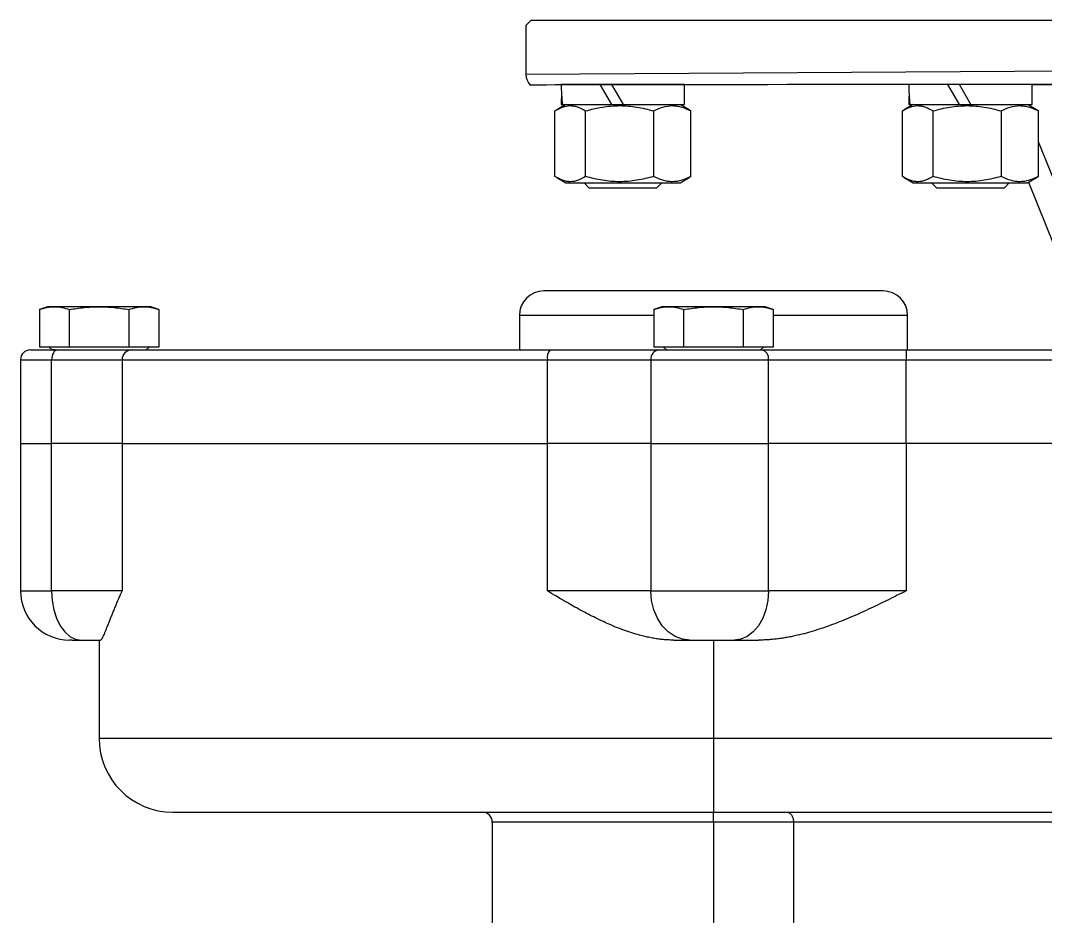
# Model space of a CAD drawing. Header units: millimetres. Extents: x 1756 to 4801, y 514 to 2668.
# Drawn here: x 3778.5 to 3987, y 1885.1 to 2067.4 of the extents above; entities that cross this region are included whole.
import ezdxf

# ---------------------------------------------------------------- set-up
doc = ezdxf.new("R2010")
doc.units = ezdxf.units.MM

msp = doc.modelspace()

# ---------------------------------------------------------------- linework, layer by layer
at = {"color": 7, "linetype": 'Continuous', "lineweight": 25}
for p, q in [((3882.314, 2067.354), (3881.314, 2066.354)), ((4191.911, 2067.354), (3882.314, 2067.354)), ((3881.314, 2066.354), (3881.314, 2056.354)), ((4034.478, 2057.354), (3881.314, 2056.354)), ((3913.606, 2054.354), (3888.506, 2054.354)), ((3896.377, 2054.354), (3898.744, 2050.254)), ((3901.169, 2050.254), (3898.802, 2054.354)), ((3913.606, 2050.254), (3913.606, 2054.354)), ((3984.309, 2054.354), (3959.209, 2054.354)), ((3967.08, 2054.354), (3969.447, 2050.254)), ((3971.872, 2050.254), (3969.504, 2054.354)), ((3984.309, 2050.254), (3984.309, 2054.354)), ((3889.431, 2050.254), (3887.599, 2049.196)), ((3888.506, 2050.254), (3888.731, 2050.254)), ((3888.731, 2050.254), (3913.606, 2050.254)), ((3914.513, 2049.196), (3912.681, 2050.254)), ((3960.134, 2050.254), (3958.302, 2049.196)), ((3959.209, 2050.254), (3959.434, 2050.254)), ((3959.434, 2050.254), (3984.309, 2050.254)), ((3985.216, 2049.196), (3983.384, 2050.254)), ((3887.222, 2035.642), (3887.222, 2048.965)), ((3893.457, 2035.642), (3893.457, 2048.965)), ((3907.291, 2048.965), (3907.291, 2035.642)), ((3914.89, 2048.965), (3914.494, 2049.163)), ((3914.89, 2035.642), (3914.89, 2048.965)), ((3957.925, 2035.642), (3957.925, 2048.965)), ((3964.16, 2035.642), (3964.16, 2048.965)), ((3977.994, 2048.965), (3977.994, 2035.642)), ((3985.593, 2048.965), (3985.197, 2049.163)), ((3985.593, 2035.642), (3985.593, 2048.965)), ((3995.873, 2017.354), (3985.593, 2042.712)), ((3914.493, 2035.437), (3914.89, 2035.642)), ((3985.196, 2035.437), (3985.593, 2035.642)), ((3887.603, 2035.409), (3889.431, 2034.354)), ((3889.431, 2034.354), (3901.056, 2034.354)), ((3893.139, 2034.354), (3894.139, 2033.354)), ((3901.056, 2034.354), (3912.681, 2034.354)), ((3907.974, 2033.354), (3908.974, 2034.354)), ((3912.681, 2034.354), (3914.509, 2035.409)), ((3958.306, 2035.409), (3960.134, 2034.354)), ((3960.134, 2034.354), (3971.759, 2034.354)), ((3963.841, 2034.354), (3964.841, 2033.354)), ((3971.759, 2034.354), (3983.384, 2034.354)), ((3978.676, 2033.354), (3979.676, 2034.354)), ((3983.384, 2034.354), (3985.212, 2035.409)), ((3983.548, 2034.448), (3990.478, 2017.354)), ((3894.139, 2033.354), (3901.056, 2033.354)), ((3901.056, 2033.354), (3907.974, 2033.354)), ((3964.841, 2033.354), (3971.759, 2033.354)), ((3971.759, 2033.354), (3978.676, 2033.354)), ((3783.978, 2009.154), (3782.354, 2008.563)), ((3782.354, 2008.563), (3782.354, 2000.954)), ((3785.385, 2009.154), (3783.978, 2009.154)), ((3794.478, 2009.154), (3785.385, 2009.154)), ((3788.416, 2000.954), (3788.416, 2008.563)), ((3803.571, 2009.154), (3794.478, 2009.154)), ((3800.54, 2008.563), (3800.54, 2000.954)), ((3804.978, 2009.154), (3803.571, 2009.154)), ((3806.602, 2008.563), (3804.978, 2009.154)), ((3806.602, 2008.563), (3806.602, 2000.954)), ((3908.978, 2009.154), (3907.354, 2008.563)), ((3907.354, 2008.563), (3907.354, 2000.954)), ((3910.385, 2009.154), (3908.978, 2009.154)), ((3919.478, 2009.154), (3910.385, 2009.154)), ((3913.416, 2000.954), (3913.416, 2008.563)), ((3928.571, 2009.154), (3919.478, 2009.154)), ((3925.54, 2008.563), (3925.54, 2000.954)), ((3929.978, 2009.154), (3928.571, 2009.154)), ((3931.602, 2008.563), (3929.978, 2009.154)), ((3931.602, 2008.563), (3931.602, 2000.954)), ((3879.978, 2007.354), (3879.978, 2000.354)), ((3907.354, 2007.354), (3879.978, 2007.354)), ((3958.978, 2007.354), (3931.602, 2007.354)), ((3958.978, 2000.354), (3958.978, 2007.354)), ((3788.416, 2000.954), (3782.354, 2000.954)), ((3784.303, 2000.954), (3784.903, 2000.354)), ((3785.509, 2000.354), (3784.903, 2000.354)), ((3800.54, 2000.954), (3788.416, 2000.954)), ((3806.602, 2000.954), (3800.54, 2000.954)), ((3804.053, 2000.354), (3804.653, 2000.954)), ((3913.416, 2000.954), (3907.354, 2000.954)), ((3909.303, 2000.954), (3909.903, 2000.354)), ((3925.54, 2000.954), (3913.416, 2000.954)), ((3931.602, 2000.954), (3925.54, 2000.954)), ((3929.053, 2000.354), (3929.653, 2000.954)), ((3958.67, 2000.354), (3958.67, 1998.354)), ((3958.67, 2000.354), (3995.286, 2000.354)), ((3778.478, 1998.354), (3778.478, 1981.354)), ((3778.478, 1998.354), (3784.805, 1998.354)), ((3784.805, 1998.354), (3799.132, 1998.354)), ((3784.805, 1981.354), (3784.805, 1998.354)), ((3799.132, 1998.354), (3885.685, 1998.354)), ((3799.132, 1998.354), (3799.132, 1981.354)), ((3885.685, 1998.354), (3906.733, 1998.354)), ((3885.685, 1981.354), (3885.685, 1998.354)), ((3906.733, 1998.354), (3930.676, 1998.354)), ((3906.733, 1998.354), (3906.733, 1981.354)), ((3930.676, 1981.354), (3930.676, 1998.354)), ((3930.676, 1998.354), (3958.67, 1998.354)), ((3958.67, 1981.354), (3958.67, 1998.354)), ((3958.67, 1998.354), (3995.286, 1998.354)), ((3778.478, 1981.354), (3778.478, 1951.354)), ((3778.478, 1981.354), (3784.805, 1981.354)), ((3799.132, 1981.354), (3784.805, 1981.354)), ((3784.805, 1951.354), (3784.805, 1981.354)), ((3799.132, 1981.354), (3885.685, 1981.354)), ((3799.132, 1981.354), (3799.132, 1951.354)), ((3906.733, 1981.354), (3885.685, 1981.354)), ((3885.685, 1951.354), (3885.685, 1981.354)), ((3906.733, 1981.354), (3930.676, 1981.354)), ((3906.733, 1981.354), (3906.733, 1951.354)), ((3958.67, 1981.354), (3930.676, 1981.354)), ((3930.676, 1951.354), (3930.676, 1981.354)), ((3995.286, 1981.354), (3958.67, 1981.354)), ((3958.67, 1981.354), (3958.67, 1951.354)), ((3778.478, 1951.354), (3784.805, 1951.354)), ((3799.132, 1951.354), (3784.805, 1951.354)), ((3906.733, 1951.354), (3885.685, 1951.354)), ((3906.733, 1951.354), (3930.676, 1951.354)), ((3958.67, 1951.354), (3930.676, 1951.354)), ((3794.478, 1941.354), (3794.478, 1921.354)), ((3919.478, 1941.354), (3919.478, 1921.354)), ((3919.478, 1921.354), (3794.478, 1921.354)), ((4034.478, 1921.354), (3919.478, 1921.354)), ((3919.478, 1921.354), (3919.478, 1906.354)), ((3919.478, 1906.354), (4023.978, 1906.354)), ((3919.478, 1904.354), (3919.478, 1906.354)), ((3874.478, 1904.354), (3874.478, 1822.354)), ((3919.478, 1904.354), (3874.478, 1904.354)), ((3935.75, 1904.354), (3919.478, 1904.354)), ((3919.478, 1904.354), (3919.478, 1822.354)), ((4024.168, 1904.354), (3935.75, 1904.354)), ((3935.75, 1904.354), (3935.75, 1832.354))]:
    msp.add_line(p, q, dxfattribs=at)
at = {"linetype": 'ByBlock'}
msp.add_line((3984.309, 2054.354), (4084.647, 2054.354), dxfattribs=at)
at = {"color": 7, "linetype": 'Continuous', "lineweight": 25, "flags": 128}
for points in [[(3786.014, 2000.354), (3785.778, 2000.315), (3785.551, 2000.202), (3785.342, 2000.017), (3785.159, 1999.768), (3785.009, 1999.465), (3784.897, 1999.119), (3784.828, 1998.744), (3784.805, 1998.354)], [(3784.805, 1951.354), (3784.921, 1949.403), (3785.265, 1947.527), (3785.824, 1945.798), (3786.576, 1944.283), (3787.492, 1943.039), (3788.537, 1942.115), (3789.671, 1941.546), (3790.851, 1941.354)], [(3914.699, 1941.354), (3913.145, 1941.546), (3911.65, 1942.115), (3910.273, 1943.039), (3909.066, 1944.283), (3908.076, 1945.798), (3907.339, 1947.527), (3906.886, 1949.403), (3906.733, 1951.354)], [(3930.676, 1951.354), (3930.541, 1949.403), (3930.143, 1947.527), (3929.496, 1945.798), (3928.626, 1944.283), (3927.565, 1943.039), (3926.355, 1942.115), (3925.042, 1941.546), (3923.677, 1941.354)]]:
    msp.add_lwpolyline(points, dxfattribs=at)
at = {"color": 7, "linetype": 'Continuous', "lineweight": 25}
for centre, radius, start, end in [((3884.314, 2056.354), 3, 180, 225), ((3884.978, 2007.354), 5, 90, 180), ((3953.978, 2007.354), 5, 0, 90), ((3780.478, 1998.354), 2, 90, 180), ((3801.096, 1998.39), 1.964, 91.10747, 181.06623), ((3887.94, 1998.817), 2.302, 138.13015, 191.6139), ((3908.556, 1998.537), 1.832, 97.19563, 185.72616), ((3928.911, 1998.609), 1.783, 351.77217, 78.20065), ((3788.478, 1951.354), 10, 180, 270), ((3809.478, 1921.354), 15, 180, 270), ((3872.478, 1904.354), 2, 0, 90)]:
    msp.add_arc(centre, radius, start, end, dxfattribs=at)
for centre, start_param, end_param in [((3901.056, 2054.354), 4.712389, 4.9021421), ((3971.759, 2054.354), 4.712389, 4.9021421), ((3901.056, 2050.254), 4.6179404, 4.712389), ((3971.759, 2050.254), 4.6179404, 4.712389)]:
    msp.add_ellipse(centre, major_axis=(0, -21.737), ratio=0.5773503, start_param=start_param, end_param=end_param, dxfattribs=at)
for points, knots in [([(4034.478, 2054.354), (4012.068, 2054.354), (3990.574, 2054.354), (3958.881, 2054.354), (3882.193, 2054.232), (3882.193, 2054.232)], [0, 0, 0, 0, 0.5, 0.5, 1, 1, 1, 1]), ([(3887.222, 2048.965), (3887.731, 2049.292), (3888.244, 2049.561), (3889.28, 2049.934), (3889.803, 2050.036), (3890.598, 2050.038), (3890.865, 2050.013), (3891.391, 2049.915), (3891.653, 2049.842), (3892.433, 2049.562), (3892.947, 2049.292), (3893.457, 2048.965)], [0, 0, 0, 0, 0.25, 0.25, 0.5, 0.5, 0.625, 0.625, 0.75, 0.75, 1, 1, 1, 1]), ([(3893.457, 2048.965), (3894.586, 2049.292), (3895.724, 2049.561), (3898.023, 2049.934), (3899.184, 2050.036), (3900.949, 2050.038), (3901.539, 2050.013), (3902.708, 2049.915), (3903.289, 2049.842), (3905.02, 2049.562), (3906.16, 2049.292), (3907.291, 2048.965)], [0, 0, 0, 0, 0.25, 0.25, 0.5, 0.5, 0.625, 0.625, 0.75, 0.75, 1, 1, 1, 1]), ([(3907.291, 2048.965), (3907.911, 2049.292), (3908.536, 2049.561), (3909.799, 2049.934), (3910.437, 2050.036), (3911.406, 2050.038), (3911.731, 2050.013), (3912.373, 2049.915), (3912.692, 2049.842), (3913.642, 2049.562), (3914.269, 2049.292), (3914.89, 2048.965)], [0, 0, 0, 0, 0.25, 0.25, 0.5, 0.5, 0.625, 0.625, 0.75, 0.75, 1, 1, 1, 1]), ([(3957.925, 2048.965), (3958.434, 2049.292), (3958.947, 2049.561), (3959.983, 2049.934), (3960.506, 2050.036), (3961.301, 2050.038), (3961.568, 2050.013), (3962.094, 2049.915), (3962.356, 2049.842), (3963.136, 2049.562), (3963.65, 2049.292), (3964.16, 2048.965)], [0, 0, 0, 0, 0.25, 0.25, 0.5, 0.5, 0.625, 0.625, 0.75, 0.75, 1, 1, 1, 1]), ([(3964.16, 2048.965), (3965.289, 2049.292), (3966.427, 2049.561), (3968.726, 2049.934), (3969.887, 2050.036), (3971.651, 2050.038), (3972.242, 2050.013), (3973.411, 2049.915), (3973.991, 2049.842), (3975.723, 2049.562), (3976.863, 2049.292), (3977.994, 2048.965)], [0, 0, 0, 0, 0.25, 0.25, 0.5, 0.5, 0.625, 0.625, 0.75, 0.75, 1, 1, 1, 1]), ([(3977.994, 2048.965), (3978.614, 2049.292), (3979.239, 2049.561), (3980.502, 2049.934), (3981.14, 2050.036), (3982.109, 2050.038), (3982.434, 2050.013), (3983.076, 2049.915), (3983.394, 2049.842), (3984.345, 2049.562), (3984.972, 2049.292), (3985.593, 2048.965)], [0, 0, 0, 0, 0.25, 0.25, 0.5, 0.5, 0.625, 0.625, 0.75, 0.75, 1, 1, 1, 1]), ([(3893.457, 2035.642), (3892.948, 2035.315), (3892.435, 2035.046), (3891.399, 2034.673), (3890.875, 2034.571), (3890.08, 2034.57), (3889.814, 2034.595), (3889.287, 2034.693), (3889.026, 2034.765), (3888.246, 2035.045), (3887.732, 2035.315), (3887.222, 2035.642)], [0, 0, 0, 0, 0.25, 0.25, 0.5, 0.5, 0.625, 0.625, 0.75, 0.75, 1, 1, 1, 1]), ([(3907.291, 2035.642), (3906.161, 2035.315), (3905.024, 2035.046), (3902.725, 2034.673), (3901.563, 2034.571), (3899.799, 2034.57), (3899.208, 2034.595), (3898.039, 2034.693), (3897.459, 2034.765), (3895.728, 2035.045), (3894.587, 2035.315), (3893.457, 2035.642)], [0, 0, 0, 0, 0.25, 0.25, 0.5, 0.5, 0.625, 0.625, 0.75, 0.75, 1, 1, 1, 1]), ([(3914.89, 2035.642), (3914.27, 2035.315), (3913.645, 2035.046), (3912.382, 2034.673), (3911.744, 2034.571), (3910.775, 2034.57), (3910.45, 2034.595), (3909.808, 2034.693), (3909.489, 2034.765), (3908.538, 2035.045), (3907.912, 2035.315), (3907.291, 2035.642)], [0, 0, 0, 0, 0.25, 0.25, 0.5, 0.5, 0.625, 0.625, 0.75, 0.75, 1, 1, 1, 1]), ([(3964.16, 2035.642), (3963.651, 2035.315), (3963.138, 2035.046), (3962.102, 2034.673), (3961.578, 2034.571), (3960.783, 2034.57), (3960.517, 2034.595), (3959.99, 2034.693), (3959.729, 2034.765), (3958.949, 2035.045), (3958.435, 2035.315), (3957.925, 2035.642)], [0, 0, 0, 0, 0.25, 0.25, 0.5, 0.5, 0.625, 0.625, 0.75, 0.75, 1, 1, 1, 1]), ([(3977.994, 2035.642), (3976.864, 2035.315), (3975.727, 2035.046), (3973.428, 2034.673), (3972.266, 2034.571), (3970.502, 2034.57), (3969.911, 2034.595), (3968.742, 2034.693), (3968.162, 2034.765), (3966.431, 2035.045), (3965.29, 2035.315), (3964.16, 2035.642)], [0, 0, 0, 0, 0.25, 0.25, 0.5, 0.5, 0.625, 0.625, 0.75, 0.75, 1, 1, 1, 1]), ([(3985.593, 2035.642), (3984.973, 2035.315), (3984.348, 2035.046), (3983.085, 2034.673), (3982.447, 2034.571), (3981.478, 2034.57), (3981.153, 2034.595), (3980.511, 2034.693), (3980.192, 2034.765), (3979.241, 2035.045), (3978.615, 2035.315), (3977.994, 2035.642)], [0, 0, 0, 0, 0.25, 0.25, 0.5, 0.5, 0.625, 0.625, 0.75, 0.75, 1, 1, 1, 1]), ([(3919.478, 2012.354), (3910.328, 2012.354), (3901.553, 2012.354), (3888.613, 2012.354), (3884.978, 2012.354), (3884.978, 2012.354)], [0, 0, 0, 0, 0.5, 0.5, 1, 1, 1, 1]), ([(3953.978, 2012.354), (3953.978, 2012.354), (3950.343, 2012.354), (3937.403, 2012.354), (3928.628, 2012.354), (3919.478, 2012.354)], [0, 0, 0, 0, 0.5, 0.5, 1, 1, 1, 1]), ([(3782.354, 2008.563), (3782.855, 2008.745), (3783.357, 2008.894), (3784.367, 2009.099), (3784.875, 2009.154), (3785.385, 2009.154)], [0, 0, 0, 0, 0.5, 0.5, 1, 1, 1, 1]), ([(3785.385, 2009.154), (3785.895, 2009.154), (3786.402, 2009.099), (3787.412, 2008.894), (3787.915, 2008.745), (3788.416, 2008.563)], [0, 0, 0, 0, 0.5, 0.5, 1, 1, 1, 1]), ([(3788.416, 2008.563), (3789.418, 2008.745), (3790.423, 2008.894), (3792.443, 2009.099), (3793.458, 2009.154), (3794.478, 2009.154)], [0, 0, 0, 0, 0.5, 0.5, 1, 1, 1, 1]), ([(3794.478, 2009.154), (3795.498, 2009.154), (3796.513, 2009.099), (3798.532, 2008.894), (3799.538, 2008.745), (3800.54, 2008.563)], [0, 0, 0, 0, 0.5, 0.5, 1, 1, 1, 1]), ([(3800.54, 2008.563), (3801.041, 2008.745), (3801.544, 2008.894), (3802.554, 2009.099), (3803.061, 2009.154), (3803.571, 2009.154)], [0, 0, 0, 0, 0.5, 0.5, 1, 1, 1, 1]), ([(3803.571, 2009.154), (3804.081, 2009.154), (3804.588, 2009.099), (3805.598, 2008.894), (3806.101, 2008.745), (3806.602, 2008.563)], [0, 0, 0, 0, 0.5, 0.5, 1, 1, 1, 1]), ([(3907.354, 2008.563), (3907.855, 2008.745), (3908.357, 2008.894), (3909.367, 2009.099), (3909.875, 2009.154), (3910.385, 2009.154)], [0, 0, 0, 0, 0.5, 0.5, 1, 1, 1, 1]), ([(3910.385, 2009.154), (3910.895, 2009.154), (3911.402, 2009.099), (3912.412, 2008.894), (3912.915, 2008.745), (3913.416, 2008.563)], [0, 0, 0, 0, 0.5, 0.5, 1, 1, 1, 1]), ([(3913.416, 2008.563), (3914.418, 2008.745), (3915.423, 2008.894), (3917.443, 2009.099), (3918.458, 2009.154), (3919.478, 2009.154)], [0, 0, 0, 0, 0.5, 0.5, 1, 1, 1, 1]), ([(3919.478, 2009.154), (3920.498, 2009.154), (3921.513, 2009.099), (3923.532, 2008.894), (3924.538, 2008.745), (3925.54, 2008.563)], [0, 0, 0, 0, 0.5, 0.5, 1, 1, 1, 1]), ([(3925.54, 2008.563), (3926.041, 2008.745), (3926.544, 2008.894), (3927.554, 2009.099), (3928.061, 2009.154), (3928.571, 2009.154)], [0, 0, 0, 0, 0.5, 0.5, 1, 1, 1, 1]), ([(3928.571, 2009.154), (3929.081, 2009.154), (3929.588, 2009.099), (3930.598, 2008.894), (3931.101, 2008.745), (3931.602, 2008.563)], [0, 0, 0, 0, 0.5, 0.5, 1, 1, 1, 1]), ([(3780.478, 2000.354), (3780.479, 2000.354), (3780.48, 2000.354), (3780.494, 2000.354), (3780.516, 2000.354), (3780.548, 2000.354), (3780.588, 2000.354), (3780.636, 2000.354), (3780.694, 2000.354), (3780.761, 2000.354), (3780.927, 2000.354), (3781.268, 2000.354), (3781.91, 2000.354), (3782.721, 2000.354), (3783.497, 2000.354), (3784.134, 2000.354), (3784.573, 2000.354), (3785.033, 2000.354), (3785.511, 2000.354), (3785.846, 2000.354), (3786.014, 2000.354)], [0, 0, 0, 0, 0.027486, 0.0549126, 0.0822973, 0.1096576, 0.1370112, 0.1643756, 0.1917684, 0.2192071, 0.2467092, 0.3733381, 0.5000073, 0.6266362, 0.7533053, 0.8027403, 0.8520249, 0.9012613, 0.9505523, 1, 1, 1, 1]), ([(3786.014, 2000.354), (3786.193, 2000.354), (3786.551, 2000.354), (3787.079, 2000.354), (3787.601, 2000.354), (3788.115, 2000.354), (3788.621, 2000.354), (3789.121, 2000.354), (3789.613, 2000.354), (3790.098, 2000.354), (3790.576, 2000.354), (3791.683, 2000.354), (3793.338, 2000.354), (3795.38, 2000.354), (3797.191, 2000.354), (3798.409, 2000.354), (3799.182, 2000.354), (3799.615, 2000.354), (3800.02, 2000.354), (3800.396, 2000.354), (3800.745, 2000.354), (3800.954, 2000.354), (3801.058, 2000.354)], [0, 0, 0, 0, 0.0248753, 0.04972525, 0.07455627, 0.09937478, 0.12418724, 0.14900009, 0.17381979, 0.19865276, 0.22350545, 0.24838427, 0.37418348, 0.50000234, 0.62580154, 0.75162041, 0.793064, 0.83444904, 0.87580531, 0.91716267, 0.95855097, 1, 1, 1, 1]), ([(3801.058, 2000.354), (3801.157, 2000.354), (3801.356, 2000.354), (3801.666, 2000.354), (3801.984, 2000.354), (3802.311, 2000.354), (3802.648, 2000.354), (3802.994, 2000.354), (3803.349, 2000.354), (3803.713, 2000.354), (3804.086, 2000.354), (3804.469, 2000.354), (3804.86, 2000.354), (3805.261, 2000.354), (3805.671, 2000.354), (3806.451, 2000.354), (3807.647, 2000.354), (3809.335, 2000.354), (3811.135, 2000.354), (3813.702, 2000.354), (3817.205, 2000.354), (3821.864, 2000.354), (3826.948, 2000.354), (3832.442, 2000.354), (3838.306, 2000.354), (3844.5, 2000.354), (3850.991, 2000.354), (3856.607, 2000.354), (3861.203, 2000.354), (3864.681, 2000.354), (3868.214, 2000.354), (3871.271, 2000.354), (3873.826, 2000.354), (3875.861, 2000.354), (3877.908, 2000.354), (3879.968, 2000.354), (3882.041, 2000.354), (3884.126, 2000.354), (3885.525, 2000.354), (3886.226, 2000.354)], [0, 0, 0, 0, 0.0086814, 0.0173587, 0.0260326, 0.0347038, 0.0433731, 0.052041, 0.0607083, 0.0693756, 0.0780436, 0.0867131, 0.0953846, 0.1040589, 0.1127367, 0.1214186, 0.1525436, 0.1836379, 0.2147333, 0.2458613, 0.3091245, 0.3723917, 0.4361941, 0.5000006, 0.563803, 0.6276095, 0.6908727, 0.7541399, 0.7852648, 0.8163591, 0.8474545, 0.8785825, 0.895941, 0.913286, 0.930623, 0.9479574, 0.9652947, 0.9826404, 1, 1, 1, 1]), ([(3886.226, 2000.354), (3886.442, 2000.354), (3886.876, 2000.354), (3887.522, 2000.354), (3888.165, 2000.354), (3888.804, 2000.354), (3889.439, 2000.354), (3890.07, 2000.354), (3890.698, 2000.354), (3891.321, 2000.354), (3891.941, 2000.354), (3893.39, 2000.354), (3895.623, 2000.354), (3898.531, 2000.354), (3901.283, 2000.354), (3903.283, 2000.354), (3904.636, 2000.354), (3905.42, 2000.354), (3906.182, 2000.354), (3906.92, 2000.354), (3907.638, 2000.354), (3908.097, 2000.354), (3908.326, 2000.354)], [0, 0, 0, 0, 0.0248753, 0.0497253, 0.0745563, 0.0993748, 0.1241872, 0.1490001, 0.1738198, 0.1986528, 0.2235055, 0.2483843, 0.3741835, 0.5000023, 0.6258015, 0.7516204, 0.793064, 0.834449, 0.8758053, 0.9171627, 0.958551, 1, 1, 1, 1]), ([(3908.326, 2000.354), (3908.398, 2000.354), (3908.542, 2000.354), (3908.767, 2000.354), (3908.998, 2000.354), (3909.236, 2000.354), (3909.479, 2000.354), (3909.73, 2000.354), (3909.987, 2000.354), (3910.25, 2000.354), (3910.843, 2000.354), (3911.817, 2000.354), (3913.239, 2000.354), (3914.745, 2000.354), (3915.997, 2000.354), (3916.946, 2000.354), (3917.574, 2000.354), (3918.206, 2000.354), (3918.841, 2000.354), (3919.265, 2000.354), (3919.478, 2000.354)], [0, 0, 0, 0, 0.02749, 0.0549197, 0.0823065, 0.1096679, 0.1370215, 0.1643848, 0.1917756, 0.2192112, 0.2467091, 0.373338, 0.5000072, 0.6266361, 0.7533053, 0.8027403, 0.8520248, 0.9012613, 0.9505523, 1, 1, 1, 1]), ([(3919.478, 2000.354), (3919.606, 2000.354), (3919.862, 2000.354), (3920.246, 2000.354), (3920.629, 2000.354), (3921.01, 2000.354), (3921.391, 2000.354), (3921.771, 2000.354), (3922.472, 2000.354), (3923.485, 2000.354), (3924.778, 2000.354), (3926.02, 2000.354), (3927, 2000.354), (3927.743, 2000.354), (3928.276, 2000.354), (3928.789, 2000.354), (3929.114, 2000.354), (3929.276, 2000.354)], [0, 0, 0, 0, 0.03544363, 0.07082259, 0.10616348, 0.14149299, 0.17683784, 0.2122247, 0.24768018, 0.37381968, 0.50000786, 0.62614737, 0.75233555, 0.81431415, 0.87615568, 0.93800326, 1, 1, 1, 1]), ([(3929.276, 2000.354), (3929.437, 2000.354), (3929.759, 2000.354), (3930.251, 2000.354), (3930.749, 2000.354), (3931.254, 2000.354), (3931.766, 2000.354), (3932.285, 2000.354), (3932.81, 2000.354), (3933.342, 2000.354), (3933.881, 2000.354), (3934.427, 2000.354), (3934.979, 2000.354), (3936.488, 2000.354), (3939.042, 2000.354), (3942.77, 2000.354), (3946.649, 2000.354), (3949.687, 2000.354), (3951.791, 2000.354), (3952.93, 2000.354), (3954.072, 2000.354), (3955.217, 2000.354), (3956.365, 2000.354), (3957.516, 2000.354), (3958.285, 2000.354), (3958.67, 2000.354)], [0, 0, 0, 0, 0.0206873, 0.0413484, 0.0619885, 0.082613, 0.1032271, 0.123836, 0.1444453, 0.16506, 0.1856856, 0.2063273, 0.2269904, 0.2476802, 0.3738332, 0.5000025, 0.6261556, 0.7523249, 0.7877718, 0.8231526, 0.8584941, 0.8938229, 0.9291657, 0.9645492, 1, 1, 1, 1]), ([(3799.132, 1951.354), (3799.047, 1951.17), (3798.887, 1950.828), (3798.671, 1950.351), (3798.492, 1949.95), (3798.251, 1949.4), (3797.958, 1948.716), (3797.601, 1947.855), (3797.27, 1947.042), (3796.947, 1946.232), (3796.647, 1945.472), (3796.352, 1944.721), (3796.075, 1944.017), (3795.816, 1943.37), (3795.587, 1942.814), (3795.411, 1942.407), (3795.277, 1942.118), (3795.177, 1941.914), (3795.085, 1941.741), (3795.001, 1941.6), (3794.925, 1941.49), (3794.856, 1941.412), (3794.793, 1941.363), (3794.756, 1941.357), (3794.738, 1941.354)], [0, 0, 0, 0, 0.0390544, 0.0728896, 0.1015059, 0.1249032, 0.1908172, 0.2495988, 0.3142581, 0.3741009, 0.4379541, 0.4985614, 0.565599, 0.6296474, 0.6907919, 0.7491301, 0.782957, 0.8160173, 0.8483392, 0.8799528, 0.9108902, 0.9411858, 0.9708762, 1, 1, 1, 1]), ([(3911.424, 1941.354), (3911.268, 1941.355), (3910.954, 1941.357), (3910.481, 1941.373), (3910.003, 1941.398), (3909.52, 1941.434), (3909.033, 1941.48), (3908.541, 1941.536), (3908.044, 1941.603), (3907.543, 1941.679), (3907.037, 1941.766), (3906.527, 1941.863), (3906.011, 1941.971), (3905.492, 1942.088), (3904.967, 1942.216), (3904.088, 1942.446), (3902.839, 1942.814), (3901.213, 1943.37), (3899.537, 1944.017), (3897.893, 1944.721), (3896.275, 1945.472), (3894.739, 1946.232), (3893.19, 1947.042), (3891.698, 1947.855), (3890.172, 1948.716), (3888.761, 1949.531), (3887.247, 1950.423), (3886.261, 1951.01), (3885.685, 1951.354)], [0, 0, 0, 0, 0.01657526, 0.03332991, 0.05027146, 0.06740719, 0.08474412, 0.10228905, 0.12004853, 0.13802887, 0.15623615, 0.17467625, 0.19335479, 0.21227721, 0.23144872, 0.25087436, 0.30920928, 0.37035206, 0.43440052, 0.50143973, 0.56204284, 0.62589858, 0.68573723, 0.75039905, 0.80923675, 0.87508358, 0.92695149, 1, 1, 1, 1]), ([(3958.67, 1951.354), (3957.48, 1950.759), (3955.101, 1949.569), (3952.087, 1948.107), (3949.674, 1946.991), (3947.837, 1946.175), (3946.022, 1945.41), (3944.126, 1944.66), (3942.213, 1943.962), (3940.277, 1943.323), (3938.402, 1942.775), (3936.822, 1942.376), (3935.524, 1942.094), (3934.495, 1941.896), (3933.483, 1941.729), (3932.488, 1941.592), (3931.51, 1941.486), (3930.548, 1941.41), (3929.603, 1941.363), (3928.979, 1941.357), (3928.67, 1941.354)], [0, 0, 0, 0, 0.1250799, 0.2501004, 0.3149061, 0.3750571, 0.4391412, 0.5000596, 0.5667202, 0.6306004, 0.6917691, 0.7503048, 0.7838273, 0.8166437, 0.8487751, 0.880244, 0.9110747, 0.9412925, 0.9709247, 1, 1, 1, 1]), ([(3789.023, 1941.354), (3788.873, 1941.354), (3788.546, 1941.354), (3788.502, 1941.354), (3788.478, 1941.354)], [0, 0, 0, 0, 0.4595883, 1, 1, 1, 1]), ([(3789.023, 1941.354), (3789.049, 1941.354), (3789.225, 1941.354), (3789.825, 1941.354), (3790.512, 1941.354), (3790.851, 1941.354)], [0, 0, 0, 0, 0.0801778, 0.5462464, 1, 1, 1, 1]), ([(3809.478, 1906.354), (3809.478, 1906.354), (3821.068, 1906.354), (3862.325, 1906.354), (3890.305, 1906.354), (3919.478, 1906.354)], [0, 0, 0, 0, 0.5, 0.5, 1, 1, 1, 1]), ([(3934.472, 1906.354), (3934.5, 1906.353), (3934.556, 1906.351), (3934.635, 1906.338), (3934.706, 1906.32), (3934.771, 1906.298), (3934.829, 1906.274), (3934.88, 1906.249), (3934.99, 1906.187), (3935.146, 1906.064), (3935.345, 1905.828), (3935.511, 1905.537), (3935.623, 1905.239), (3935.687, 1904.982), (3935.723, 1904.775), (3935.746, 1904.565), (3935.748, 1904.424), (3935.75, 1904.354)], [0, 0, 0, 0, 0.0467731, 0.0898438, 0.129212, 0.164878, 0.1968419, 0.2251043, 0.2496659, 0.3829894, 0.4998581, 0.6300634, 0.7497801, 0.8140229, 0.8769667, 0.9388689, 1, 1, 1, 1])]:
    msp.add_open_spline(points, degree=3, knots=knots, dxfattribs=at)
for points in [[(3790.851, 1941.354), (3792.202, 1941.354), (3793.497, 1941.354), (3794.738, 1941.354)], [(3911.424, 1941.354), (3912.582, 1941.354), (3913.673, 1941.354), (3914.699, 1941.354)], [(3914.699, 1941.354), (3915.833, 1941.354), (3917.602, 1941.354), (3919.478, 1941.354)], [(3919.478, 1941.354), (3921.048, 1941.354), (3922.556, 1941.354), (3923.677, 1941.354)], [(3923.677, 1941.354), (3925.246, 1941.354), (3926.913, 1941.354), (3928.67, 1941.354)]]:
    msp.add_open_spline(points, degree=3, dxfattribs=at)

doc.saveas('drawing.dxf')
